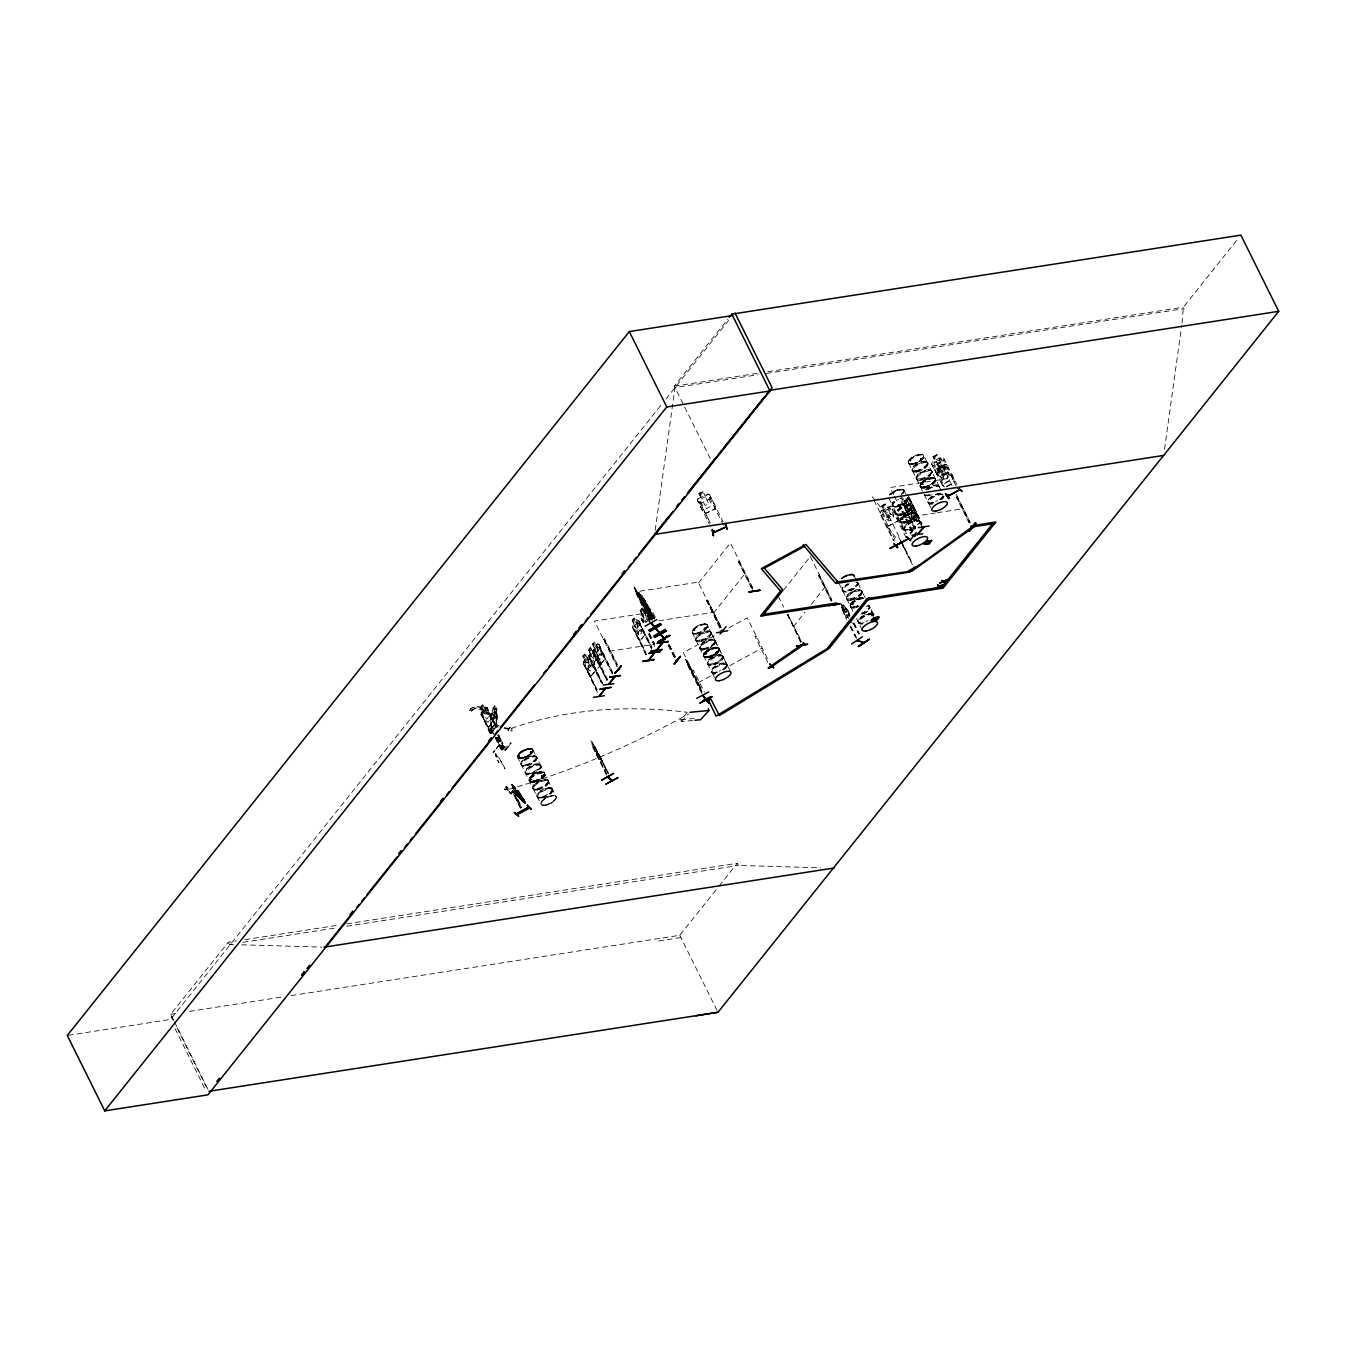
<?xml version="1.0" encoding="UTF-8"?>
<svg xmlns="http://www.w3.org/2000/svg" width="1346" height="1346" viewBox="0 0 1346 1346"><rect width="100%" height="100%" fill="white"/><g stroke="black" fill="none" stroke-linecap="round" stroke-linejoin="round"><path stroke-width="0.75" stroke-dasharray="5 3.75" d="M695.445 639.35L699.785 648.082M711.445 633.226L711.445 633.175A8.648 3.331 -26.4 0 0 699.449 635.076A8.648 3.331 -26.4 0 0 699.752 641.268A8.648 3.331 -26.4 0 0 711.428 633.226L711.529 633.663A8.53 3.281 -26.4 0 1 700.055 641.689A8.53 3.281 -26.4 0 1 699.735 635.581A8.53 3.281 -26.4 0 1 711.563 633.747L707.104 624.611L710.587 631.644M858.125 583.424L862.332 592.274L862.029 591.466A8.648 3.331 -26.4 0 0 850.049 593.266A8.648 3.331 -26.4 0 0 850.352 599.441A8.648 3.331 -26.4 0 0 862.029 591.399L865.276 598.061M896.301 513.23L893.021 506.416A8.53 3.281 -26.4 0 0 902.661 504.918A8.53 3.281 -26.4 0 0 907.944 498.289L908.129 498.407M927.899 463.461L927.899 463.461A8.648 3.331 -26.4 0 0 915.903 465.447A8.648 3.331 -26.4 0 0 916.205 471.638A8.648 3.331 -26.4 0 0 927.882 463.579L932.105 472.345A8.53 3.281 -26.4 0 1 920.63 480.371A8.53 3.281 -26.4 0 1 920.328 474.263A8.53 3.281 -26.4 0 1 932.155 472.429L931.802 471.554A8.648 3.331 -26.4 0 0 919.823 473.338A8.648 3.331 -26.4 0 0 920.126 479.529A8.648 3.331 -26.4 0 0 931.802 471.487L939.659 487.185M705.388 654.24L706.229 653.332L705.388 654.089M923.003 483.82L922.06 484.728M601.359 682.254L588.942 657.521L588.976 655.334L593.67 649.58L594.966 650.135L601.124 664.537L596.396 670.325L593.939 667.38M600.888 664.487L596.379 670.14L589.144 657.471L589.094 655.317M646.231 654.779L632.704 627.758L634.151 623.972L632.183 620.27L634.269 617.797C641.638 623.518 631.51 619.698 632.839 627.741L637.668 637.718L640.292 640.545L644.902 634.774L638.61 620.388L637.331 619.85M643.169 622.744L640.696 617.747L642.126 613.961L640.174 610.276L642.261 607.786L644.095 611.707L645.693 611.707M643.287 622.71L640.948 615.644M511.631 784.802C535.287 809.114 495.53 764.444 518.042 795.974M517.285 794.493L517.049 795.217M583.508 661.475L583.34 663.679L590.793 676.483L595.588 670.678L594.36 666.22L595.47 670.695L590.776 676.298M485.889 724.754L488.514 727.597L480.976 714.743L482.457 710.974L480.505 707.256L482.642 704.799C483.921 711.21 484.358 706.128 487.101 707.542L496.338 726.1L490.331 733.402L488.598 730.693L489.725 729.885L489.019 730.71M490.583 733.217L481.245 714.709L481.245 712.64M915.129 529.163L901.601 502.125L903.116 498.34M912.538 518.16C913.934 516.107 911.764 520.818 910.233 518.984L901.685 499.955M916.306 513.768L916.374 511.581L914.859 515.383M489.675 729.869L491.795 732.914L490.954 714.844L490.651 733.503C489.809 732.056 493.023 723.155 499.349 725.847M494.958 723.408L493.982 724.148L494.655 723.324M496.321 726.049L486.764 707.491L495.681 726.79L495.025 723.256M519.59 756.031L518.631 756.452M519.741 755.813L518.715 755.51M530.206 752.616L531.064 752.464M531.973 782.076C561.938 773.849 531.199 764.057 529.533 781.488M529.045 780.613C530.358 775.111 538.888 770.77 544.39 772.789M531.771 751.926L530.93 751.337M532.377 751.674L531.132 751.304M530.374 780.024L531.165 779.25M530.778 779.94L531.519 779.452L530.543 780.158M518.715 758.219C523.661 758.572 533.807 755.056 532.595 749.083M541.832 776.44L542.287 775.296M542.909 775.01C545.433 774.842 540.251 775.649 542.842 776.188M544.003 775.481L542.909 775.481M715.147 647.527C687.604 655.637 716.274 664.789 718.932 648.015M900.373 521.659L904.462 522.702A8.547 3.281 -26.4 0 0 916.037 514.727C911.999 505.793 884.137 530.358 911.848 512.826M948.392 472.883L947.904 476.938L944.253 478.94L940.82 477.039M496.523 722.196L497.078 717.889L496.657 722.23L491.795 727.95L496.657 722.23M872.057 616.182L871.299 611.959L873.991 614.567M655.165 530.29L675.002 387.598L758.118 374.71M1164.509 449.228L1181.754 325.143M1182.04 323.074L1183.353 307.191L1238.27 238.41M543.38 776.137L541.967 776.507L542.202 775.414M704.749 629.019L703.941 629.188M717.738 652.305L715.836 652.978L716.476 651.649M912.723 517.352L912.403 518.244L912.992 517.116M932.172 483.264L933.989 481.902L933.384 482.541M584.921 659.927L584.534 662.383L587.983 669.315L590.44 671.048L592.307 668.76L591.819 664.554L584.938 653.702L582.835 656.192L584.669 659.893M594.394 648.015L594.023 650.488L597.456 657.42L599.929 659.153L601.78 656.848L601.292 652.642L594.41 641.806L592.307 644.28L594.394 648.015L592.812 651.767L600.4 664.571L605.061 658.783L598.903 644.381L597.489 643.842L596.261 645.508M914.994 513.011L914.355 513.936L911.612 511.867L911.612 517.301L910.788 511.514L907.254 508.721L907.944 507.93L910.821 510.168L910.67 504.481L911.629 510.471L914.994 513.011L914.725 515.333L916.693 519.085L914.657 521.558L907.742 510.723L907.288 506.517L903.856 499.618M510.084 792.777L514.71 790.539L513.062 791.027M693.712 629.962L694.957 630.029M694.62 629.81L693.611 630.517L694.772 629.81M703.891 629.053L704.513 628.044M704.412 628.414L706.145 628.38M705.64 628.447L705.321 627.673M704.076 629.087L706.145 627.959L704.278 628.616M707.66 625.486C708.03 632.216 686.241 638.139 693.947 628.464C695.966 625.284 710.234 620.17 706.684 627.808M715.113 647.409L718.007 647.409C721.473 647.123 700.93 649.445 703.874 656.629M705.91 654.324L706.616 653.5L705.506 653.735M705.691 653.752L706.734 653.601L705.842 653.937M716.695 652.288C718.646 651.767 707.155 660.011 703.739 656.377M863.796 598.583A8.497 3.264 -26.4 0 0 852.186 603.799L852.556 604.001M854.727 608.022A8.497 3.264 -26.4 0 1 852.186 603.799L853.414 603.866L852.102 604.59M852.59 604.606L853.431 603.95M908.449 461.341C908.853 468.122 920.95 461.308 923.137 458.178M910.603 460.669L910.603 460.955M910.317 460.366L910.519 460.584M900.289 519.707L900.592 522.063M900.222 521.171L900.457 520.044M903.435 518.933L902.308 519.707L902.762 518.984M920.647 458.75L920.714 459.659L922.414 458.936M920.883 458.767L922.38 458.162M922.077 458.162L920.731 458.986M920.227 485.065L920.008 486.175M914.085 516.965L914.742 517.268M914.456 516.83L908.247 521.205L901.265 522.248M921.993 484.022L923.02 484.324M922.279 484.409L923.188 484.106L922.111 484.392M915.97 514.273L912.319 519.421L904.462 522.702A8.547 3.281 -26.4 0 1 904.192 516.578A8.547 3.281 -26.4 0 1 916.037 514.727L914.91 513.095L911.831 512.893M934.191 482.659L932.492 483.382L932.425 482.474M921.034 487.269C927.831 489.624 934.461 479.899 933.35 482.978M933.283 482.894L935.722 479.294M935.638 480.657C935.218 472.984 917.854 481.027 920.361 487.067M703.739 654.694L704.513 653.483M908.415 461.341C909.358 456.647 926.553 449.598 923.104 458.162M920.193 485.065C923.238 480.589 930.204 476.282 935.554 478.722M915.734 515.35L912.723 518.176M935.47 480.354C933.569 484.796 924.938 490.011 920.193 486.747M488.396 727.614L493.259 721.86L494.133 716.93L495.294 719.05L495.951 718.276L494.554 715.618L495.732 709.998L494.133 715.298L493.023 713.33L492.367 714.103L493.713 716.661L492.468 722.516L492.047 717.401M497.145 717.99L496.371 707.845L490.836 715.635L491.929 727.984M491.694 713.632L490.415 715.5M936.631 473.943L931.634 463.933L932.357 461.863L941.443 456.832L943.344 457.472L956.871 484.526M935.302 471.251L935.992 469.148L945.144 464.185L947.062 464.824M880.334 513.129L881.024 511.026L883.767 509.697C877.542 505.911 888.259 500.291 887.468 507.745L890.043 507.93L893.492 514.845L892.987 518.883L889.336 520.885L885.887 518.967L882.454 512.052L883.8 509.747M699.146 493.528L700.997 497.297L699.584 499.467L703.033 506.399L706.532 508.435L710.318 506.685L710.89 502.781L707.441 495.85L704.799 495.547L703.016 491.593L698.944 493.477L700.812 497.246L698.17 498.457L697.396 500.426L702.343 510.403L705.573 513.449L715.096 508.973L714.541 504.767L714.945 508.956L705.573 513.432L702.444 510.252M698.17 498.457L697.548 500.409L709.207 523.846M490.667 730.844L491.711 730.945M501.419 750.143L491.946 731.164L492.72 730.457M517.217 794.527L517.167 795.823L512.103 784.398M510.05 792.323L509.141 791.364L511.278 793.871L506.298 788.605L509.461 792.407M843.151 607.517L848.67 618.638M488.665 730.659L489.641 729.969M490.398 733.318L496.354 725.107M519.354 755.981L518.732 756.183M530.004 752.448L531.502 751.64M532.326 751.405L530.644 752.178M530.425 751.707L531.266 752.38L531.603 751.236M532.393 752.094L532.966 750.917M541.849 776.272L542.522 775.195M542.051 776.036L542.842 775.717M542.287 775.919L543.262 775.532M939.104 473.54L940.45 471.235M469.72 710.301L471.218 708.534A12.737 8.884 44.7 0 1 483.82 708.652L485.166 709.611L486.125 708.03L489.237 713.632L488.463 714.44L482.743 713.077L484.493 710.705A10.903 7.605 44.7 0 0 472.547 709.796L471.134 711.411L469.72 710.301L471.218 708.534M470.444 709.325A12.737 8.884 44.7 0 1 483.046 709.443L484.375 710.402L486.125 708.03M482.743 713.077L484.493 710.705M717.923 652.103L716.442 651.632M920.714 458.65L922.464 458.633M920.782 459.07L922.077 458.263M933.131 481.918C935.655 481.683 931.112 483.567 933.501 482.238M934.376 482.474L933.501 481.818L934.36 481.918M920.782 483.5L922.027 482.221M901.181 518.816L902.443 517.554M915.129 516.914L913.9 518.143M509.158 728.708L501.032 726.705M512.17 728.068C509.697 728.825 511.682 733.671 512.456 729.549C511.766 723.492 503.942 731.803 511.261 731.349M471.134 711.411L471.756 710.587A10.903 7.605 44.7 0 1 483.702 711.512M472.547 709.796L471.924 710.621L470.511 709.51M173.516 1019.932L170.723 1014.295L228.248 942.25L236.56 940.955M710.267 458.65L674.296 386.184L727.917 319.052M660.583 405.668L170.521 1019.444L67.3 1035.461M665.833 399.106L728.607 320.466M499.416 744.321L493.124 752.549L499.097 745.011M504.363 750.126C508.62 742.908 515.35 738.331 506.483 749.15M505.238 750.597L511.261 743.127M597.254 658.43L597.742 662.619L595.908 664.924L593.451 663.174L590.002 656.259L590.372 653.786L588.404 650.034L590.372 647.577L592.341 651.262M588.522 650.017L590.49 647.561M596.261 659.658L594.427 661.946L590.995 655.031L592.829 652.726L606.844 680.622M632.317 620.321L634.151 617.814L636.103 621.717L637.701 621.717L641.15 628.649L641.638 632.839L639.804 635.144L637.348 633.394L632.3 620.254M640.292 610.31L642.244 608.005M646.551 610.512L645.323 609.839L644.095 611.505M640.864 615.559L645.441 609.822M645.861 654.846L634.067 629.322L645.895 652.322M638.845 623.333L639.771 622.592L638.845 623.333L652.945 651.716M642.429 619.261L641.504 620.001L642.429 619.261L644.196 622.811M646.837 613.339C647.998 611 646.921 617.612 649.479 618.655M634.437 629.272L633.529 629.995M644.902 634.774L640.158 640.561L637.718 637.617M698.456 583.003L730.407 542.993L753.037 588.572M713.43 613.17L745.381 573.16M783.507 590.187L809.064 558.169M692.938 720.463L681.53 721.574L680.807 719.774L689.236 710.503M793.383 626.748L804.874 612.346M811.268 604.337L825.317 586.738M291.224 995.603L679.764 935.285L717.687 887.805M719 886.173L737.305 863.24L738.382 865.444L820.69 867.817M592.56 644.313L594.41 642.008M583.474 661.576L588.135 655.738L589.43 656.276L588.135 655.738M604.707 638.997L603.513 639.417L604.707 638.997L617.326 664.436M594.175 653.332L607.383 679.949M599.004 647.342L599.929 646.602L599.004 647.342L613.978 677.492M597.355 692.534L584.702 665.244L597.405 690.027M589.531 659.237L590.457 658.497L589.531 659.237L600.989 682.304M585.073 665.176L584.147 665.917M588.168 662.989C588.337 662.468 580.328 659.59 588 664.789L588.875 670.813L588.791 665.092L591.651 667.33L592.307 666.556L588.808 663.746L587.815 658.026L588 663.393M600.266 664.588L604.943 658.716L603.849 654.324M648.923 609.536L650.118 609.132L648.923 609.536L652.103 614.298L651.195 611.993M719.807 627.875L706.499 600.366L707.474 600.232L721.254 627.959M707.474 600.232L706.28 600.636M738.584 562.056L739.509 561.316L738.584 562.056L752.111 589.312M719.807 626.815L707.727 600.703L721.641 627.892M708.114 600.653L707.188 601.393M818.519 575.634L819.445 574.91L818.519 575.634L831.138 601.073M800.651 642.21L787.662 614.298L801.577 641.487M788.049 614.23L787.124 614.971M911.595 531.569L899.178 505.877M912.79 531.165L900.171 505.726L912.588 531.418M956.333 497.229L957.528 496.825L956.333 497.229L968.969 522.669M489.961 733.452L481.414 714.103L491.256 732.762M480.875 714.76L481.801 714.036M490.954 714.844L491.071 733.637L497.027 726.369L496.741 708.349L496.001 726.907L496.321 708.232L497.01 717.94M494.47 723.492L495.311 726.84L496.64 724.299M491.391 714.962L491.021 725.225M482.642 705.001L480.758 707.289L482.591 711.008L482.188 713.481L485.603 720.43L488.076 722.179L489.961 719.908L489.507 715.702L482.642 704.799M481.128 712.657L485.839 706.852M494.857 709.477L494.79 705.893L492.771 708.349L491.913 714.373L493.107 722.684L495.951 716.308L495.816 709.645L494.79 709.679M494.924 705.943L492.838 708.383L492.838 711.916M493.191 708.568L494.403 707.104L493.208 709.763M488.396 727.429L493.023 721.809M901.164 494.638L903.317 492.148M901.399 494.655L903.301 492.35M901.77 500.039L903.25 498.373L902.846 500.847L906.279 507.779L908.769 509.511L910.67 507.206L910.216 503M914.758 529.214L902.981 503.69L915.701 528.473M903.368 503.64L902.426 504.363M908.903 498.945L904.192 504.632L905.286 509.04L903.974 504.599L908.769 498.777L911.36 501.721L908.786 498.962M909.072 514.761L913.766 509.074L912.79 504.666L914.001 509.125L909.088 514.946L906.682 512.086M916.205 513.667L911.41 519.539L910.148 518.866M914.657 521.356L916.576 519.051M532.629 749.066C528.019 745.465 511.295 755.745 520.195 758.353M530.846 779.132L530.627 779.957M544.053 775.565L543.195 775.902M681.53 721.574L688.546 713.851M693.695 630.18L694.788 630.248M717.065 652.49L719.252 648.89M921.354 458.683L922.279 458.532M890.833 494.066A8.547 3.281 -26.4 0 1 901.063 489.473A8.547 3.281 -26.4 0 1 903.301 493.208C906.935 484.947 891.086 491.189 889.437 495.059A8.547 3.281 -26.4 0 1 900.07 489.305A8.547 3.281 -26.4 0 1 903.166 492.939M481.414 714.103L491.038 732.577M496.371 723.593L496.674 726.066M496.405 726.184L490.651 733.503M519.068 753.407L520.582 752.162A8.53 3.281 -26.4 0 1 532.831 749.739A8.53 3.281 -26.4 0 1 521.844 757.865A8.53 3.281 -26.4 0 1 520.616 752.162A8.53 3.281 -26.4 0 1 532.848 749.772A8.53 3.281 -26.4 0 1 521.827 757.815A8.53 3.281 -26.4 0 1 520.599 752.111M910.434 458.851L912.016 457.606A8.547 3.281 -26.4 0 1 923.878 455.756A8.547 3.281 -26.4 0 1 912.352 463.714A8.547 3.281 -26.4 0 1 912.05 457.59M704.715 628.431L705.237 627.959M920.294 460.685L921.875 459.44M705.96 628.582L705.119 629.104M890.665 493.831L894.131 491.425M716.341 652.272L717.3 651.918M912.689 517.587L913.53 517.066M499.534 744.893L493.578 752.364M842.899 607.45L841.048 603.731M842.142 610.512C843.622 609.469 843.908 617.377 846.55 619.396M846.516 608.594L847.913 610.175L841.452 606.928L846.432 617.982L841.637 608.022M847.896 612.548C849.427 611.841 847.257 614.298 849.663 616.098M518.647 755.829L519.32 755.695M543.649 775.952L541.933 775.784M911.107 460.719L910.283 461.005M704.463 628.33L706.128 627.842M910.434 520.532L912.302 519.388M717.384 652.356L716.173 652.356M590.844 740.737L599.71 756.822L598.903 754.467M592.19 741.966L608.19 773.176M592.694 746.996L605.902 773.614M594.898 746.492L608.56 773.529M596.328 750.345L607.786 773.412M597.069 754.416C596.682 757.445 607.046 765.268 599.155 758.471M512.792 792.441L512.574 790.304L521.289 807.196M514.744 789.984L520.01 795.217M509.141 791.364L509.999 793.097L512.624 791.095M520.263 807.836L512.86 791.734M513.684 791.28L521.676 807.583M517.015 790.338L522.601 801.257L520.599 798.784M520.532 808.105L512.59 792.357L514.273 792.02L512.607 792.407M518.395 790.825L518.479 792.071M517.84 794.981L516.696 793.534M519.943 793.871L517.991 791.465L523.644 802.519M520.448 793.585L525.579 803.831M517.974 795.856L517.015 795.654M519.169 797.303C522.45 804.134 513.6 785.088 514.828 788.84M524.015 799.12L522.618 797.825L525.714 802.822L518.748 792.912M933.047 456.748L936.984 454.645L938.768 458.549L941.325 458.7L944.757 465.632L944.286 469.67L940.652 471.689L937.22 469.804L933.788 462.873L935.117 460.568L933.047 456.748L934.881 460.467M933.283 456.849L936.917 454.83M933.838 465.396L932.761 466.002L933.956 465.531L944.539 486.831M943.327 460.147L944.539 459.676L943.327 460.147L957.427 488.531M939.172 468.728L942.806 466.709M942.368 465.8L944.942 465.968L950.125 476.316L949.637 480.354L945.986 482.356L942.553 480.472L937.371 470.107L938.717 467.802L936.681 464.034L940.602 461.897M936.917 464.134L940.568 462.132M939.34 469.047L942.991 467.028M940.265 471.184L937.691 472.53L937.001 474.633L937.725 472.564L946.844 467.718M944.185 469.031L946.844 467.567L948.762 468.206M941.073 472.463L944.724 470.461M942.772 475.962L946.423 473.96M951.992 474.768L952.615 479.126L943.378 484.123L940.248 481.212M946.928 486.495L954.314 482.507L953.658 478.116M638.273 593.956L633.949 586.974L635.362 588.724M635.093 588.32L637.062 591.971M649.916 619.883L635.127 589.699L638.862 594.612L651.666 620.321M635.295 590.675L642.429 604.724L645.155 607.669M635.985 593.115L649.193 619.732M652.827 618.807L638.61 592.442L640.023 594.192M651.632 619.665L639.956 596.143C639.215 592.341 645.777 604.287 642.479 598.314M639.956 596.143L651.952 620.035M639.4 597.136L649.967 618.437M641.605 597.506L639.333 593.384M654.274 618.302L643.422 598.095L644.835 599.845M643.758 602.234L652.558 619.984M644.784 601.78L653.231 618.571M642.429 604.724L636.237 592.004M644.902 606.087L649.916 613.288L648.436 609.99M648.217 605.801L654.627 618.218M643.64 604.59L645.256 607.82L642.395 604.64M647.09 610.192L649.832 613.137M648.822 608.392L651.901 615.845L654.593 619.009M651.901 615.845L647.123 604.59L648.133 607.231M881.916 505.995L885.634 504.043M887.435 507.711L890.211 506.096L892.129 506.752L905.488 533.622M881.176 511.16L890.211 506.264M882.505 514.559L881.428 515.148L882.64 514.694L894.955 539.544M906.161 537.744L892.078 509.36L893.155 508.771L905.606 533.756M893.273 508.923L892.078 509.36M888.461 526.067L897.647 521.003L897.025 516.662L897.681 521.053L888.461 526.067L885.281 523.106M714.373 635.716L683.364 652.558L702.376 690.868M728.977 627.774L747.215 617.864L768.936 661.626M698.338 682.725L714.76 673.808M722.062 669.837L762.189 648.032M755.106 636.641L756.317 636.204L755.106 636.641L767.742 662.064M693.426 670.157L692.349 670.745L693.543 670.308L704.362 692.096M880.856 515.282L893.475 540.722M898.674 537.104L912.201 564.344M686.578 660.785L702.326 692.113M687.066 663.09L686.847 662.03L689.27 665.328M688.26 664.402L689.287 665.9M688.412 664.487L701.72 690.734M695.142 677.038L696.706 680.302L687.015 662.989L701.636 692.197M692.08 672.882L694.267 676.988M695.041 677.173L696.521 680.386L694.065 676.988M687.739 665.429L702.982 695.983M537.693 780.529L539.696 779.502M925.493 479.815L927.529 478.856M905.74 514.811L907.759 513.836M913.194 517.116L914.405 516.864M853.852 576.677A8.53 3.281 -26.4 0 0 850.033 574.22L840.627 578.73A8.53 3.281 -26.4 0 1 850.033 574.22L853.953 574.843L854.121 576.862A8.547 3.281 -26.4 0 0 850.201 574.523A8.547 3.281 -26.4 0 0 840.813 579.032M716.846 651.733L715.988 652.591M711.546 655.839L713.565 654.879M698.288 498.542L707.626 494.184L709.493 494.924M699.146 503.959L711.327 498.323M699.701 501.856L698.641 502.563L699.701 501.856L710.284 523.157L699.752 502.041M710.738 496.809L709.662 497.515L710.738 496.809L723.105 521.844M512.372 792.02L520.852 808.054M513.802 791.751L521.844 807.364M896.167 490.466L898.203 489.725M913.598 517.974L912.42 518.075M906.363 522.231L908.399 521.508M846.146 575.398L848.182 574.675M863.526 597.809L854.003 601.208L850.201 606.104M535.658 781.336C519.556 782.262 545.702 781.942 544.693 773.193M933.148 483.063L932.307 483.164M695.983 633.613L697.884 633.175M859.959 598.398L861.76 597.624M658.648 941.022L680.857 937.489M674.296 386.184L757.411 373.296M767.809 371.681L1183.353 307.191M766.429 373.414L1184.059 308.604M905.05 517.722L935.234 513.028M937.253 512.725L963.4 508.653M640.174 610.276L644.465 621.667M638.61 620.388L652.103 647.443M658.817 620.758L713.144 612.312M593.67 649.58L594.915 650.253M594.966 650.135L599.71 660.163M609.385 651.245L653.651 644.381M599.778 660.095L601.124 664.537M495.143 728.136L493.612 728.994L494.537 728.809M505.272 750.664L510.706 743.127M244.871 939.676L338.368 925.156M346.679 923.878L737.305 863.24M228.248 942.25L229.342 944.455L234.692 943.613M242.97 942.335L336.248 927.865M346.612 926.25L738.382 865.444M170.723 1014.295L179.035 1013.016M189.416 1011.401L282.912 996.881M898.977 506.146L900.171 505.726M597.489 643.842L592.98 649.58L592.93 651.75L607.214 680.571M597.523 644.011L598.903 644.381M582.835 656.192L584.938 653.904L586.654 657.639M597.759 661.744L600.4 664.571M493.141 721.877L491.929 717.418M909.088 514.946L906.615 512.002M916.693 519.085L914.977 515.367M528.406 748.628L530.139 748.426M680.807 719.774L694.132 718.478M922.565 487.807L924.214 487.689M715.197 647.678L716.846 647.561M229.342 944.455L233.464 944.572M241.691 944.808L321.93 947.113M491.963 731.282L493.006 731.097L492.064 731.147L501.469 750.059M944.118 469.232L946.675 469.384M694.3 633.764L693.005 633.545M509.276 727.395L508.569 730.693M508.923 729.431L500.813 727.446M921.068 487.286L922.532 487.807M851.782 574.119L853.061 574.338M851.295 607.214L858.226 606.137A8.497 3.264 -26.4 0 1 850.823 604.236A8.497 3.264 -26.4 0 1 863.409 597.809M517.133 795.688L524.856 803.562M517.503 796.075L511.699 784.768M516.258 790.068L517.15 790.253M483.517 712.286L489.237 713.632M495.412 726.302L498.407 727.025M945.111 464.303L946.945 464.942M842.579 605.784L843.858 606.238L843.235 604.993M841.536 607.063L843.033 607.601L841.166 603.647M846.432 608.796L843.185 604.489L849.393 615.021M848.973 621.818L853.97 623.568L852.859 620.136M858.092 605.835A8.547 3.281 -26.4 0 1 850.655 603.967A8.547 3.281 -26.4 0 1 863.308 597.506C857.907 595.437 843.303 607.87 854.441 607.652A8.547 3.281 -26.4 0 1 851.934 603.361A8.547 3.281 -26.4 0 1 863.61 598.112M645.323 609.839L646.686 610.495M637.365 620.001L638.576 620.523M485.755 707.037L486.983 707.559M851.429 607.5L850.386 606.625M547.788 779.94L556.335 797.152A8.53 3.281 -26.4 0 1 545.349 805.228C534.362 806.506 546.611 794.695 551.776 795.705C562.645 794.476 550.396 806.321 545.315 805.261A8.53 3.281 -26.4 0 1 544.12 799.524A8.53 3.281 -26.4 0 1 556.369 797.135M520.919 764.057L532.629 787.494M924.248 494.756L924.197 494.739A8.648 3.331 -26.4 0 0 929.901 494.907M919.873 522.097L919.385 521.037M896.789 514.323L904.125 528.827M714.995 640.275L711.226 632.906A8.648 3.331 -26.4 0 0 699.23 634.656A8.648 3.331 -26.4 0 0 699.55 640.847A8.648 3.331 -26.4 0 0 711.21 632.788L711.21 632.923M649.395 620.304L646.13 617.831L645.138 612.11L645.34 617.478L642.715 615.459L641.975 616.165L645.34 618.874L645.828 622.609M699.617 647.914L711.563 671.805M908.651 463.041L923.087 492.182M896.705 514.239L896.285 513.263M715.029 640.309L715.651 641.992A8.53 3.281 -26.4 0 1 704.177 650.017A8.53 3.281 -26.4 0 1 703.874 643.91A8.53 3.281 -26.4 0 1 715.685 642.076L715.584 641.554A8.648 3.331 -26.4 0 1 703.891 649.596A8.648 3.331 -26.4 0 1 703.571 643.405A8.648 3.331 -26.4 0 1 715.567 641.554L723.307 657.386A8.53 3.281 -26.4 0 1 711.815 665.412A8.53 3.281 -26.4 0 1 711.512 659.304A8.53 3.281 -26.4 0 1 723.34 657.471L722.987 656.596A8.648 3.331 -26.4 0 0 711.008 658.379A8.648 3.331 -26.4 0 0 711.311 664.571A8.648 3.331 -26.4 0 0 722.987 656.512L728.809 668.339M711.832 672.68L711.378 671.654M646.13 619.177L648.89 621.364M924.231 494.773L928.017 502.159M919.2 520.902L911.696 505.928L909.206 504.212L907.288 506.517L909.206 504.228L905.757 497.297L906.363 501.839L903.62 499.77L902.93 500.544L906.346 503.236L907.086 509.158L907.154 503.539L910.031 505.776L910.704 505.002L907.17 502.193L906.733 498.609M598.23 753.861L593.536 745.768L595.655 749.823C587.462 734.664 601.09 762.795 596.497 751.505L599.424 756.183M936.58 473.91L939.794 476.905L948.964 471.823L948.324 467.466M944.068 486.579L941.914 484.56L945.144 487.387L954.314 482.507M552.18 788.504L552.197 788.773A8.53 3.281 -26.4 0 0 539.982 791.145A8.53 3.281 -26.4 0 0 541.193 796.849A8.53 3.281 -26.4 0 0 552.213 788.773L552.213 788.571M512.624 785.256L518.9 791.835M511.631 784.499L520.498 793.686M519.001 794.19L516.662 791.785L520.734 797.656L518.95 793.215L522.635 797.892M521.592 798.531L523.93 800.937L519.859 795.065L521.642 799.507L517.958 794.83M516.578 793.618L523.88 801.896L516.628 794.561M520.094 799.036L524.721 803.629M506.954 786.838A1.716 1.565 -44.4 0 1 505.995 789.58A1.716 1.565 -44.4 0 1 504.144 787.578A1.716 1.565 -44.4 0 1 506.954 786.838L507.795 787.713A1.716 1.565 -44.4 0 1 506.836 790.455A1.716 1.565 -44.4 0 1 505.002 788.453A1.716 1.565 -44.4 0 1 507.795 787.713M510.336 792.912L511.278 793.871M509.999 793.097L510.958 794.056M504.447 789.16L505.288 790.035M547.805 779.973L548.562 781.033M537.677 797.606L536.903 796.563M931.634 463.933L942.57 485.654M640.713 597.086L645.323 606.137L644.162 603.277C653.029 620.203 636.86 587.378 643.321 601.595M952.615 479.126L951.824 474.785M927.175 462.149L927.882 463.428M588.454 673.522L590.894 676.281M883.565 509.646L881.731 505.928M635.968 589.969L635.396 589.077M640.646 595.437L639.855 594.141M644.801 600.097L645.457 601.073M635.009 589.767L636.052 591.348M639.67 595.252L645.811 605.683M641.302 597.489L652.978 619.766M645.542 602.47L644.482 600.888L648.351 605.734M640.073 598.953L641.133 600.215M649.546 610.058L650.623 611.32L646.114 603.143L653.634 618.369M652.002 615.677L654.644 618.773M892.903 506.214L892.667 505.978A8.648 3.331 -26.4 0 0 902.459 504.464A8.648 3.331 -26.4 0 0 907.81 497.751L912.352 507.341L912.05 506.533A8.648 3.331 -26.4 0 0 900.053 508.317A8.648 3.331 -26.4 0 0 900.373 514.509A8.648 3.331 -26.4 0 0 912.05 506.466L912.252 506.719M874.277 614.769L871.804 611.757L873.722 614.819M873.251 614.079L869.684 606.962M872.174 496.741L876.061 501.486M877.356 503.084L890.295 518.933L899.969 538.45M887.149 526.909L897.496 539.578M902.678 545.921L905.269 549.084M927.074 462.048L923.524 454.965M687.486 662.4L685.551 659.372L701.905 692.332M686.679 662.114L687.486 663.241M691.676 671.351L692.635 672.664M640.292 600.232L639.501 597.792C648.149 614.415 632.721 582.818 638.66 596.127M520.582 797.505L524.856 802.788L518.732 792.912M871.771 612.009L873.689 614.92M533.235 788.975L532.612 787.511M537.811 797.791L537.357 797.068L540.89 804.1M928.673 503.471L931.92 509.966M873.15 613.927L873.167 613.978A8.513 3.264 -26.4 0 0 860.06 617.747A8.513 3.264 -26.4 0 0 863.846 622.172M548.074 780.495L548.125 780.529A8.53 3.281 -26.4 0 1 537.071 788.537A8.53 3.281 -26.4 0 1 535.843 782.834A8.53 3.281 -26.4 0 1 548.074 780.444L541.126 766.446A8.53 3.281 -26.4 0 1 530.105 774.522A8.53 3.281 -26.4 0 1 528.894 768.818A8.53 3.281 -26.4 0 1 541.126 766.446L541.092 766.362M599.458 756.183L594.764 747.114L608.156 773.748M644.162 603.748L647.275 608.644L646.383 606.356M639.501 598.28L642.614 603.176L641.722 600.888M648.335 607.803L645.71 603.126M485.334 708.837L488.463 714.44M597.035 753.878L599.323 758.488M726.47 663.645L723.004 656.68M533.252 788.773L536.818 796.226M691.154 670.645L694.099 675.625L693.14 673.37M871.602 612.11L873.167 615.24M951.958 485.586L948.442 478.503L890.093 487.555L893.609 494.655M956.367 494.47L971.055 524.065M957.326 497.078L969.944 522.517M956.552 496.977L969.17 522.399M941.191 490.499L939.441 486.949M909.509 498.037L922.111 523.56M907.692 494.857L916.155 511.631M909.391 498.76L921.724 523.611M908.331 497.616L921.539 524.233M907.961 497.667L922.935 527.834M903.755 489.944L906.464 495.345M919.705 522.029L921.438 525.478M912.941 517.621L914.775 521.339M902.981 503.69L915.314 528.524M894.484 496.422L911.814 531.317M888.999 498.34L892.6 505.945A8.648 3.331 -26.4 0 1 898.034 499.282M906.531 533.588L903.957 528.658A8.648 3.331 -26.4 0 0 915.903 526.606M901.197 540.89L912.908 564.496M900.777 541.109L911.595 562.914M873.941 500.291L894.198 540.873M853.751 574.877L856.443 580.277M838.979 583.272L854.087 613.658M856.51 618.521L858.243 622.088M862.147 629.878L857.974 621.364M847.913 610.175L849.444 613.574M854.138 623.148L859.421 633.781M848.266 612.295L850.033 615.829M853.549 622.929L859.051 634.033M853.179 623.181L858.462 633.831M851.025 626.428L856.308 637.079M850.436 626.226L857.705 640.881M850.066 626.479L855.349 637.129M810.342 556.571L832.064 600.333M819.075 574.961L831.693 600.383M818.906 575.583L831.525 601.006M787.662 614.298L801.19 641.537M778.409 596.581L783.692 607.231M787.208 614.331L801.021 642.16M714.541 504.784L709.578 494.756L707.626 494.032L704.867 495.311M709.611 497.33L723.711 525.714M739.122 561.383L752.65 588.623M738.954 562.005L752.481 589.245M720.8 627.724L698.17 582.162L639.821 591.214L653.029 617.831M706.499 600.366L720.026 627.623M711.243 632.957L714.692 639.872M715.365 641.285L722.314 655.283M730.373 671.503L727.378 665.496M692.197 632.687L695.646 639.67M712.236 673.101L714.659 677.98M669.282 644.616L675.591 657.336M655.401 617.343L652.76 612.026L594.41 621.078L617.04 666.657M669.08 644.885L675.389 657.605M668.306 644.768L674.615 657.487M668.087 645.037L674.396 657.757M643.556 598.028L645.491 601.898M638.744 592.375L640.561 596.328M651.212 619.883L636.624 592.021L650.539 619.833M634.067 586.906L635.884 590.86M636.288 593.485L651.262 623.652M642.126 608.022L643.977 611.723M649.479 633.461L654.762 644.095M642.042 619.328L643.809 622.861M649.092 633.512L654.375 644.162M648.94 634.134L654.223 644.784M648.553 634.185L654.728 646.618M639.384 622.66L651.716 647.493M639.232 623.265L651.565 648.116M634.067 629.322L646.4 654.156M604.489 639.266L617.124 664.688M603.715 639.148L617.242 666.388M598.785 644.398L612.262 671.435M599.559 646.652L612.767 673.269M599.391 647.275L612.598 673.892M607.769 679.898L593.805 651.498L592.206 651.498L590.372 647.577M588.656 650.051L590.49 653.769M589.312 656.293L602.789 683.347M590.086 658.564L602.419 683.398M584.702 665.244L597.018 690.077M583.424 663.645L596.85 690.7M606.676 773.714L591.769 743.598M593.064 747.333L608.022 777.5M679.764 935.285L717.048 1010.409M532.814 749.772L536.347 756.805A8.53 3.281 -26.4 0 1 525.293 764.814A8.53 3.281 -26.4 0 1 524.065 759.11A8.53 3.281 -26.4 0 1 536.297 756.721L540.469 765.134A8.53 3.281 -26.4 0 1 529.415 773.126A8.53 3.281 -26.4 0 1 528.204 767.422A8.53 3.281 -26.4 0 1 540.436 765.05L541.025 766.227M517.369 756.721L520.835 763.737M498.676 734.95L502.899 743.598L498.542 734.899M497.784 735.017L504.195 747.535M497.936 735.656L503.841 747.737M498.289 736.918L501.688 743.783M497.986 737.423L503.084 747.703M497.869 737.44L503.068 747.854M496.876 737.187L501.234 745.886M496.825 737.272L502.781 749.268M496.573 737.844L499.972 744.691M496.119 737.305L502.075 749.301M496.287 737.945L501.839 749.486M496.624 739.223L500.022 746.071M523.897 799.188L525.613 802.653M512.574 790.304L513.297 792.171M174.458 1021.816L208.007 1089.402M171.396 1016.567L173.247 1020.302M176.965 1027.789L207.587 1089.469M175.081 1028.63L206.123 1091.169M871.468 611.841L874.648 618.285M486.596 708.097L495.681 726.79M907.927 498.256L907.927 498.306A8.648 3.331 -26.4 0 1 896.234 506.18A8.648 3.331 -26.4 0 1 895.931 500.005M928.168 502.815L927.747 501.452M857.755 582.481L857.755 582.448A8.648 3.331 -26.4 0 1 852.22 588.976A8.648 3.331 -26.4 0 1 842.445 590.49A8.648 3.331 -26.4 0 1 847.795 583.777M653.113 615.711L654.509 618.84M643.758 604.522L645.121 607.887M601.056 758.067L602.486 761.382M600.922 758.135L602.352 761.466M869.55 606.205L869.886 607.063M686.847 662.03L687.722 663.713M872.595 615.459L871.417 612.178L872.124 615.509M871.299 611.959L872.46 615.442M644.97 601.797L644.7 600.955L644.835 601.881M635.127 589.699L635.48 590.692M703.016 491.593L698.944 493.477M591.904 743.53L592.072 744.624M871.198 612.06L872.09 615.862M847.105 614.264L847.61 617.478L842.815 608.577L846.247 612.581L846.365 609.822L847.139 613.608M649.125 618.638L649.613 622.845M494.79 705.893L494.924 709.712M496.321 708.232L496.674 726.907M511.581 728.354A468.273 340.673 37.4 0 1 687.284 712.303M683.061 716.93A820.656 755.897 -36.4 0 1 507.896 789.681M943.933 496.152A8.53 3.281 -26.4 0 1 941.779 499.602M932.408 504.094A8.53 3.281 -26.4 0 1 930.523 499.231A8.53 3.281 -26.4 0 1 942.789 494.84M943.563 496.674A8.648 3.331 -26.4 0 1 941.611 499.114M932.122 503.673A8.648 3.331 -26.4 0 1 930.204 498.743A8.648 3.331 -26.4 0 1 942.654 494.285M927.68 489.17A8.648 3.331 -26.4 0 1 936.429 485.771A8.648 3.331 -26.4 0 1 939.441 488.346M943.008 495.782A8.53 3.281 -26.4 0 1 939.491 499.45M937.64 500.577A8.53 3.281 -26.4 0 1 935.638 501.536M933.619 502.26A8.53 3.281 -26.4 0 1 929.177 498.457A8.53 3.281 -26.4 0 1 942.099 493.444M932.189 494.621A8.53 3.281 -26.4 0 1 924.231 494.352M927.966 489.675A8.53 3.281 -26.4 0 1 939.794 487.841M943.361 496.237A8.648 3.331 -26.4 0 1 939.794 499.938M933.821 502.815A8.648 3.331 -26.4 0 1 929.329 498.945A8.648 3.331 -26.4 0 1 942.436 493.864M925.863 489.994A8.648 3.331 -26.4 0 1 935.352 485.435A8.648 3.331 -26.4 0 1 939.222 487.908M929.699 494.487A8.648 3.331 -26.4 0 1 924.82 494.823M925.695 489.507A8.53 3.281 -26.4 0 1 935.066 485.014A8.53 3.281 -26.4 0 1 938.885 487.471M857.991 605.599A8.497 3.264 -26.4 0 1 850.588 603.748A8.497 3.264 -26.4 0 1 863.173 597.321M855.837 582.498A8.53 3.281 -26.4 0 1 854.508 588.707A8.53 3.281 -26.4 0 1 843 591.348L843 591.348A8.53 3.281 -26.4 0 1 850.285 583.76M856.965 582.162A8.648 3.331 -26.4 0 1 853.095 589.026A8.648 3.331 -26.4 0 1 842.495 590.675A8.648 3.331 -26.4 0 1 850.049 583.239M857.234 581.842A8.53 3.281 -26.4 0 1 847.93 590.137A8.53 3.281 -26.4 0 1 844.144 585.712M862.635 624.006A8.53 3.281 -26.4 0 1 860.75 619.143A8.53 3.281 -26.4 0 1 873.016 614.752M862.349 623.602A8.648 3.331 -26.4 0 1 860.431 618.655A8.648 3.331 -26.4 0 1 872.864 614.197M867.447 605.666A8.648 3.331 -26.4 0 1 868.91 609.452A8.648 3.331 -26.4 0 1 860.128 614.836M867.85 620.489A8.513 3.264 -26.4 0 1 865.848 621.448M865.966 606.339A8.53 3.281 -26.4 0 1 869.499 609.351A8.53 3.281 -26.4 0 1 860.397 615.257M864.048 622.727A8.648 3.331 -26.4 0 1 860.212 618.235A8.648 3.331 -26.4 0 1 873.487 614.314M868.187 605.027A8.53 3.281 -26.4 0 1 861.726 613.137M868.523 605.448A8.648 3.331 -26.4 0 1 868.153 609.654A8.648 3.331 -26.4 0 1 859.909 614.399M891.086 494.504A8.48 3.264 -26.4 0 1 900.39 490.045A8.48 3.264 -26.4 0 1 904.192 492.468M893.021 506.416A8.53 3.281 -26.4 0 1 898.304 499.787M900.306 498.828A8.53 3.281 -26.4 0 1 902.325 498.104M900.053 498.289A8.648 3.331 -26.4 0 1 902.106 497.566M907.574 497.7A8.53 3.281 -26.4 0 1 896.049 505.642A8.53 3.281 -26.4 0 1 895.746 499.534M914.237 528.187A8.648 3.331 -26.4 0 1 904.125 528.894A8.648 3.331 -26.4 0 1 913.884 521.289A8.648 3.331 -26.4 0 1 918.931 524.519M914.439 528.642A8.53 3.281 -26.4 0 1 904.478 529.331A8.53 3.281 -26.4 0 1 914.102 521.827A8.53 3.281 -26.4 0 1 919.082 525.007M903.957 528.759A8.648 3.331 -26.4 0 1 914.338 520.683A8.648 3.331 -26.4 0 1 917.501 525.361M915.6 526.101A8.53 3.281 -26.4 0 1 903.822 528.238A8.53 3.281 -26.4 0 1 914.052 520.263A8.53 3.281 -26.4 0 1 917.181 524.873M910.064 532.814A8.53 3.281 -26.4 0 1 913.513 530.442M910.451 533.723A8.648 3.331 -26.4 0 1 912.05 532.478M910.233 533.302A8.648 3.331 -26.4 0 1 911.831 532.04M714.322 673.841A8.53 3.281 -26.4 0 1 713.616 669.282A8.53 3.281 -26.4 0 1 724.013 664.301A8.53 3.281 -26.4 0 1 726.52 667.986M715.668 673.32A8.648 3.331 -26.4 0 1 712.539 669.652A8.648 3.331 -26.4 0 1 723.239 663.83A8.648 3.331 -26.4 0 1 726.369 667.498M725.158 668.76A8.648 3.331 -26.4 0 1 723.542 670.005M717.149 671.906A8.53 3.281 -26.4 0 1 712.926 667.885A8.53 3.281 -26.4 0 1 725.965 663.225A8.53 3.281 -26.4 0 1 719.168 671.183M717.368 672.445A8.648 3.331 -26.4 0 1 712.32 669.214A8.648 3.331 -26.4 0 1 724.686 663.275A8.648 3.331 -26.4 0 1 723.34 669.585M723.223 656.949L723.206 657.084A8.648 3.331 -26.4 0 1 711.529 664.991A8.648 3.331 -26.4 0 1 711.226 658.8A8.648 3.331 -26.4 0 1 723.206 656.949M939.996 465.783C940.972 472.396 936.177 473.641 938.818 465.43C930.978 463.226 935.134 459.609 939.239 464.101C938.078 458.01 943.058 456.53 940.417 464.505C948.543 466.843 944.236 470.545 939.996 465.783M943.697 473.153C944.909 479.513 939.744 481.178 942.52 472.799C934.662 470.562 938.835 466.978 942.94 471.453C941.813 465.38 946.793 463.916 944.135 471.874C952.059 474.263 948.257 477.847 943.697 473.153M888.68 514.98C889.656 521.575 884.844 522.786 887.502 514.609C879.628 512.372 883.817 508.805 887.923 513.28C886.795 507.206 891.792 505.776 889.117 513.701C896.672 515.35 893.206 520.061 888.68 514.98M593.149 652.423L593.771 657.201L591.062 655.132L590.423 655.906L593.788 658.615L594.663 664.638L594.562 658.901L597.405 661.155L598.061 660.381L594.579 657.571L593.704 651.784L593.149 652.423M636.725 622.693L637.348 627.488L634.723 625.453L633.983 626.176L637.348 628.885L638.24 634.908L638.139 629.171L640.982 631.425L641.638 630.651L638.155 627.842L637.281 622.054L636.725 622.693M596.867 646.703L597.489 651.481L594.764 649.411L594.108 650.185L597.489 652.894L598.347 658.917L598.28 653.18L601.124 655.435L601.78 654.661L598.297 651.834L597.523 646.164L596.867 646.703M519.152 795.856L518.95 796.798L515.804 790.523L521.878 799.827L519.152 795.856M590.356 648.806L589.161 650.286L589.784 651.514L590.961 650.051L590.356 648.806M634.252 619.025L633.057 620.506L633.68 621.734L634.858 620.27L634.252 619.025M642.227 609.031L641.049 610.495L641.672 611.74L642.85 610.26L642.227 609.031M636.725 622.946L634.891 625.251L638.324 632.166L640.158 629.878L636.725 622.946M644.7 612.952L642.866 615.24L646.316 622.172L648.149 619.867L644.7 612.952M584.904 654.947L583.71 656.411L584.332 657.656L585.527 656.175L584.904 654.947M594.394 643.035L593.199 644.515L593.805 645.744L594.999 644.28L594.394 643.035M596.867 646.955L595.016 649.26L598.448 656.175L600.299 653.887L596.867 646.955M587.394 658.85L585.527 661.155L588.976 668.087L590.827 665.782L587.394 658.85M494.369 724.922L489.675 730.71L494.369 724.922M482.608 706.027L481.397 707.508L482.003 708.736L483.214 707.273L482.608 706.027M485.082 709.965L483.197 712.253L486.613 719.201L488.497 716.93L485.082 709.965M494.806 710.856L492.922 713.144L493.057 719.824L494.941 717.536L494.806 710.856M910.67 507.173L908.769 509.478L912.201 516.41L914.119 514.105L910.67 507.173M915.314 517.604L914.085 519.085L914.691 520.33L915.919 518.849L915.314 517.604M936.58 455.806L934.242 457.102L934.847 458.347L937.186 457.051L936.58 455.806M939.373 459.777L935.739 461.796L944.505 479.395L948.156 477.393L939.373 459.777M940.181 463.058L937.842 464.353L938.448 465.581L940.804 464.303L940.181 463.058M942.301 465.279L938.381 467.415L942.301 465.279M941.931 466.49L939.575 467.785L940.181 469.014L942.537 467.735L941.931 466.49M885.281 505.019L882.926 506.298L883.531 507.526L885.887 506.247L885.281 505.019M888.074 508.99L884.423 510.975L887.855 517.907L891.523 515.922L888.074 508.99M689.219 665.328L690.33 667.313L689.219 665.328M702.595 492.771L700.156 493.898L700.761 495.126L703.201 494.016L702.595 492.771M705.422 496.792L701.619 498.542L705.052 505.457L708.854 503.707L705.422 496.792M858.395 606.474L856.359 607.214A8.547 3.281 -26.4 0 0 858.395 606.44M845.742 609.452L843.757 608.745L847.206 615.677L849.175 616.367L845.742 609.452M497.7 760.339L499.03 762.778L498.188 760.827A9.59 1.094 60.9 0 1 496.926 755.644A9.59 1.094 60.9 0 1 503.555 766.328L504.935 768.818L504.144 766.934A11.491 1.312 60.9 0 0 496.203 754.13A11.491 1.312 60.9 0 0 497.7 760.339M552.903 790.169L552.886 790.119A8.53 3.281 -26.4 0 1 541.883 798.245A8.53 3.281 -26.4 0 1 540.671 792.542A8.53 3.281 -26.4 0 1 552.903 790.169M536.987 758.118L536.953 758.084A8.53 3.281 -26.4 0 0 524.755 760.507A8.53 3.281 -26.4 0 0 525.983 766.211A8.53 3.281 -26.4 0 0 536.987 758.118M540.991 766.042L540.991 766.009A8.648 3.331 -26.4 0 1 529.836 774.101A8.648 3.331 -26.4 0 1 528.591 768.33A8.648 3.331 -26.4 0 1 540.991 765.908M932.021 472.042L932.021 471.992A8.648 3.331 -26.4 0 1 920.344 479.95A8.648 3.331 -26.4 0 1 920.025 473.775A8.648 3.331 -26.4 0 1 932.021 471.908M548.646 781.403L548.63 781.353A8.648 3.331 -26.4 0 1 537.475 789.513A8.648 3.331 -26.4 0 1 536.23 783.725A8.648 3.331 -26.4 0 1 548.63 781.303M862.248 591.92L862.248 591.87A8.648 3.331 -26.4 0 0 850.251 593.687A8.648 3.331 -26.4 0 0 850.571 599.879A8.648 3.331 -26.4 0 0 862.248 591.819M536.869 757.596L536.886 757.546A8.648 3.331 -26.4 0 0 524.452 760.002A8.648 3.331 -26.4 0 0 525.697 765.79A8.648 3.331 -26.4 0 0 536.869 757.596L536.869 757.63M923.945 487.084A8.547 3.281 -26.4 0 0 935.487 479.126A8.547 3.281 -26.4 0 0 923.642 480.959A8.547 3.281 -26.4 0 0 923.945 487.084M923.878 486.848A8.48 3.264 -26.4 0 0 935.335 478.957A8.48 3.264 -26.4 0 0 923.575 480.774A8.48 3.264 -26.4 0 0 923.878 486.848M912.723 464.353A8.48 3.264 -26.4 0 0 924.164 456.462A8.48 3.264 -26.4 0 0 912.42 458.296A8.48 3.264 -26.4 0 0 912.723 464.353M912.487 463.966A8.547 3.281 -26.4 0 0 924.012 456.025A8.547 3.281 -26.4 0 0 912.167 457.859A8.547 3.281 -26.4 0 0 912.487 463.966M919.941 478.974A8.53 3.281 -26.4 0 0 931.449 471.033A8.53 3.281 -26.4 0 0 919.638 472.883A8.53 3.281 -26.4 0 0 919.941 478.974M916.508 472.042A8.53 3.281 -26.4 0 0 928.017 464.118A8.53 3.281 -26.4 0 0 916.205 465.952A8.53 3.281 -26.4 0 0 916.508 472.042M916.003 471.201A8.648 3.331 -26.4 0 0 927.68 463.159A8.648 3.331 -26.4 0 0 915.684 465.009A8.648 3.331 -26.4 0 0 916.003 471.201M915.818 470.663A8.53 3.281 -26.4 0 0 927.327 462.721A8.53 3.281 -26.4 0 0 915.499 464.555A8.53 3.281 -26.4 0 0 915.818 470.663M924.13 487.42A8.547 3.281 -26.4 0 0 935.655 479.479A8.547 3.281 -26.4 0 0 923.827 481.313A8.547 3.281 -26.4 0 0 924.13 487.42M924.5 488.076A8.48 3.264 -26.4 0 0 935.941 480.185A8.48 3.264 -26.4 0 0 924.197 482.019A8.48 3.264 -26.4 0 0 924.5 488.076M924.265 487.706A8.547 3.281 -26.4 0 0 935.807 479.748A8.547 3.281 -26.4 0 0 923.962 481.599A8.547 3.281 -26.4 0 0 924.265 487.706M850.857 600.299A8.53 3.281 -26.4 0 0 862.365 592.358A8.53 3.281 -26.4 0 0 850.554 594.192A8.53 3.281 -26.4 0 0 850.857 600.299M851.227 574.877A8.48 3.264 -26.4 0 0 842.646 578.208A8.497 3.264 -26.4 0 1 851.227 574.86A8.497 3.264 -26.4 0 1 854.172 577.384A8.48 3.264 -26.4 0 0 851.227 574.877M850.167 598.903A8.53 3.281 -26.4 0 0 861.676 590.961A8.53 3.281 -26.4 0 0 849.864 592.795A8.53 3.281 -26.4 0 0 850.167 598.903M533.571 781.504A8.53 3.281 -26.4 0 0 544.592 773.412A8.53 3.281 -26.4 0 0 532.36 775.801A8.53 3.281 -26.4 0 0 533.571 781.504M533.353 781.017A8.513 3.264 -26.4 0 0 544.339 772.941A8.513 3.264 -26.4 0 0 532.124 775.33A8.513 3.264 -26.4 0 0 533.353 781.017M522.181 758.538A8.513 3.264 -26.4 0 0 533.167 750.462A8.513 3.264 -26.4 0 0 520.969 752.835A8.513 3.264 -26.4 0 0 522.181 758.538A8.497 3.264 -26.4 0 0 533.167 750.479A8.497 3.264 -26.4 0 0 520.986 752.851A8.497 3.264 -26.4 0 0 522.198 758.538M533.437 781.235A8.547 3.281 -26.4 0 0 544.457 773.126A8.547 3.281 -26.4 0 0 532.208 775.515A8.547 3.281 -26.4 0 0 533.437 781.235M521.962 758.118A8.547 3.281 -26.4 0 0 532.982 750.025A8.547 3.281 -26.4 0 0 520.734 752.414A8.547 3.281 -26.4 0 0 521.962 758.118M529.617 773.681A8.648 3.331 -26.4 0 0 540.772 765.487A8.648 3.331 -26.4 0 0 528.372 767.893A8.648 3.331 -26.4 0 0 529.617 773.681M525.478 765.352A8.648 3.331 -26.4 0 0 536.65 757.159A8.648 3.331 -26.4 0 0 524.25 759.581A8.648 3.331 -26.4 0 0 525.478 765.352M541.597 797.825A8.648 3.331 -26.4 0 0 552.769 789.631A8.648 3.331 -26.4 0 0 540.369 792.054A8.648 3.331 -26.4 0 0 541.597 797.825M545.214 804.958A8.547 3.281 -26.4 0 0 556.235 796.849A8.547 3.281 -26.4 0 0 543.986 799.238A8.547 3.281 -26.4 0 0 545.214 804.958M533.958 782.245A8.513 3.264 -26.4 0 0 544.945 774.186A8.513 3.264 -26.4 0 0 532.747 776.558A8.513 3.264 -26.4 0 0 533.958 782.245M533.975 782.262A8.497 3.264 -26.4 0 0 544.945 774.202A8.497 3.264 -26.4 0 0 532.764 776.575A8.497 3.264 -26.4 0 0 533.975 782.262M533.739 781.841A8.547 3.281 -26.4 0 0 544.76 773.748A8.547 3.281 -26.4 0 0 532.511 776.137A8.547 3.281 -26.4 0 0 533.739 781.841M537.761 789.934A8.53 3.281 -26.4 0 0 548.764 781.841A8.53 3.281 -26.4 0 0 536.532 784.23A8.53 3.281 -26.4 0 0 537.761 789.934M541.395 797.404A8.648 3.331 -26.4 0 0 552.55 789.21A8.648 3.331 -26.4 0 0 540.15 791.616A8.648 3.331 -26.4 0 0 541.395 797.404M537.256 789.076A8.648 3.331 -26.4 0 0 548.428 780.882A8.648 3.331 -26.4 0 0 536.028 783.288A8.648 3.331 -26.4 0 0 537.256 789.076M900.878 515.35A8.53 3.281 -26.4 0 0 912.386 507.425A8.53 3.281 -26.4 0 0 900.575 509.259A8.53 3.281 -26.4 0 0 900.878 515.35M900.592 514.929A8.648 3.331 -26.4 0 0 912.252 506.887A8.648 3.331 -26.4 0 0 900.272 508.754A8.648 3.331 -26.4 0 0 900.592 514.929M904.327 522.332A8.547 3.281 -26.4 0 0 915.869 514.391A8.547 3.281 -26.4 0 0 904.024 516.225A8.547 3.281 -26.4 0 0 904.327 522.332M904.192 522.046A8.547 3.281 -26.4 0 0 915.717 514.088A8.547 3.281 -26.4 0 0 903.873 515.939A8.547 3.281 -26.4 0 0 904.192 522.046A8.547 3.281 -26.4 0 0 915.734 514.105A8.547 3.281 -26.4 0 0 903.889 515.939A8.547 3.281 -26.4 0 0 904.192 522.063M900.188 513.953A8.53 3.281 -26.4 0 0 911.696 506.029A8.53 3.281 -26.4 0 0 899.885 507.863A8.53 3.281 -26.4 0 0 900.188 513.953M904.731 523.056A8.48 3.264 -26.4 0 0 916.189 515.182A8.48 3.264 -26.4 0 0 904.428 516.999A8.48 3.264 -26.4 0 0 904.731 523.056M707.643 656.983A8.53 3.281 -26.4 0 0 719.151 649.041A8.53 3.281 -26.4 0 0 707.34 650.875A8.53 3.281 -26.4 0 0 707.643 656.983A8.53 3.281 -26.4 0 0 719.201 649.125A8.53 3.281 -26.4 0 0 707.373 650.959A8.53 3.281 -26.4 0 0 707.676 657.067M695.899 633.343A8.53 3.281 -26.4 0 0 707.424 625.419A8.53 3.281 -26.4 0 0 695.596 627.253A8.53 3.281 -26.4 0 0 695.899 633.343M707.424 656.478A8.48 3.264 -26.4 0 0 718.865 648.587A8.48 3.264 -26.4 0 0 707.121 650.421A8.48 3.264 -26.4 0 0 707.424 656.478M696.269 634A8.48 3.264 -26.4 0 0 707.71 626.109A8.48 3.264 -26.4 0 0 695.966 627.926A8.48 3.264 -26.4 0 0 696.269 634M696.033 633.613A8.547 3.281 -26.4 0 0 707.559 625.671A8.547 3.281 -26.4 0 0 695.731 627.505A8.547 3.281 -26.4 0 0 696.033 633.613M703.487 648.621A8.53 3.281 -26.4 0 0 714.995 640.679A8.53 3.281 -26.4 0 0 703.184 642.513A8.53 3.281 -26.4 0 0 703.487 648.621M703.672 649.159A8.648 3.331 -26.4 0 0 715.349 641.117A8.648 3.331 -26.4 0 0 703.369 642.984A8.648 3.331 -26.4 0 0 703.672 649.159M699.348 640.292A8.53 3.281 -26.4 0 0 710.873 632.351A8.53 3.281 -26.4 0 0 699.045 634.185A8.53 3.281 -26.4 0 0 699.348 640.292M708.046 657.723A8.48 3.264 -26.4 0 0 719.487 649.832A8.48 3.264 -26.4 0 0 707.744 651.649A8.48 3.264 -26.4 0 0 708.046 657.723M707.794 657.319A8.547 3.281 -26.4 0 0 719.319 649.361A8.547 3.281 -26.4 0 0 707.491 651.195A8.547 3.281 -26.4 0 0 707.794 657.319M707.811 657.336A8.547 3.281 -26.4 0 0 719.336 649.395A8.547 3.281 -26.4 0 0 707.508 651.228A8.547 3.281 -26.4 0 0 707.811 657.336M711.125 664.015A8.53 3.281 -26.4 0 0 722.651 656.074A8.53 3.281 -26.4 0 0 710.823 657.908A8.53 3.281 -26.4 0 0 711.125 664.015"/><path stroke-width="1.5" d="M677.156 660.23L675.726 660.684L676.937 660.499M722.566 630.365L721.338 630.82M913.884 536.364L914.758 536.246M971.156 525.933L971.391 527.413L970.803 526.623M656.427 650.236L662.417 642.732M917.299 534.598L923.558 527.077M923.962 527.094L917.703 534.564M503.068 747.753L504.632 746.946L503.068 747.854M607.87 777.534L608.442 777.265M642.799 661.458L653.752 659.759M642.816 661.475L653.769 659.776M650.791 651.397L661.727 649.748M661.963 649.395L651.01 651.077L661.744 649.782M593.435 697.295L604.354 695.714M603.176 685.013L613.826 683.785M716.476 632.771L727.631 630.736M796.411 646.349L807.55 644.246M796.664 645.979L807.566 644.313M912.016 535.321L922.818 533.773M660.348 634.403L663.864 638.425M913.614 567.339L914.456 567.305M959.631 489.776L947.735 496.152L947.062 495.126L948.122 494.52L948.846 495.816L948.678 494.84M908.247 538.871L895.797 545.416M702.932 695.983L705.674 699.886L705.354 698.103M705.405 699.398L704.799 698.338M648.503 660.095L654.425 652.743M662.72 642.833L656.865 650.101M599.121 696L604.926 688.816M605.431 688.731L599.441 696.101M858.092 640.595L857.015 640.696L863.358 642.429M713.481 532.78L712.892 531.502L713.986 530.93L714.743 532.259L714.188 531.115M713.43 532.595L725.831 526.925M947.18 495.059L947.735 496.371L959.547 489.877M896.402 545.315L908.129 538.938M708.501 700.509L710.873 699.112L719.42 715.534L828.076 649.277L827.1 648.654L716.072 716.089L708.484 700.29L707.205 700.93L708.349 700.324M732.527 315.553L629.322 331.57L67.3 1035.461L104.736 1110.871L207.94 1094.853L769.962 390.963L731.837 314.14L1240.877 235.129L1278.7 311.33L1163.567 455.52M729.212 317.42L731.837 314.14M104.736 1110.871L666.758 406.98L769.962 390.963M216.773 1081.461L219.398 1078.18M301.756 975.009L304.381 971.745M306.989 968.464L309.614 965.183M350.128 914.439L352.753 911.158M398.5 853.869L401.108 850.588M440.327 801.476L442.952 798.195M488.699 740.906L491.307 737.625M573.665 634.488L576.273 631.207M578.898 627.943L581.506 624.662M622.02 573.918L624.645 570.637M325.194 946.995L352.635 912.605M356.555 907.709L359.18 904.428M361.788 901.147L364.396 897.883M367.021 894.602L397.087 856.948M404.927 847.122L407.535 843.858M410.16 840.577L412.768 837.296M415.376 834.032L442.834 799.642M446.754 794.746L449.362 791.465M451.987 788.184L491.206 739.072M495.126 734.159L497.734 730.895M500.342 727.614L534.328 685.047M543.481 673.589L546.106 670.308M548.714 667.044L582.7 624.477M585.308 621.196L587.933 617.932M590.541 614.651L624.527 572.084M628.447 567.171L631.072 563.907M633.68 560.626L636.288 557.345M638.913 554.081L668.979 516.427M676.819 506.601L679.444 503.32L676.903 506.584M682.052 500.039L684.66 496.775M714.743 459.104L687.284 493.494L772.099 387.732L734.983 312.962M718.663 454.191L721.271 450.927M723.896 447.646L763.115 398.517M767.035 393.604L769.66 390.34L1278.7 311.33M501.839 749.486L502.967 749.234L502.024 749.385M763.67 567.406L782.8 589.834L780.478 591.096L760.507 616.098L835.563 604.455L836.741 602.991L763.805 614.314L763.333 613.372M762.627 615.778L782.598 590.776L780.478 591.096L761.331 568.668L805.901 544.457L837.868 581.926L912.134 571.007L973.865 527.026L972.064 525.697M837.397 580.984L836.707 583.39L909.644 572.067L972.535 526.639M931.769 540.537L926.973 541.058L924.13 544.423L928.925 543.885L931.634 540.335L929.211 543.734M871.283 621.112C871.569 615.829 886.408 616.586 873.89 618.016C866.067 623.45 878.82 621.566 878.871 617.124M868.002 599.761L943.058 588.118L995.838 522.012L974.319 525.361L973.158 526.824L994.66 523.476M937.994 585.308L939.02 586.503L935.537 588.387L939.373 586.705L941.308 587.495L940.248 586.284L943.798 584.366L939.912 586.082L937.674 584.669M940.938 588.438L992.54 523.813L992.069 522.871M695.764 1015.809L717.973 1012.276L1163.651 455.419L654.593 534.429L672.966 511.497M301.689 975.026L304.314 971.745M682.153 500.022L684.778 496.758M609.654 677.088L620.54 675.423M600.181 689.001L611.05 687.318M609.671 677.122L620.237 675.726M614.836 673.303L621.499 665.698L614.853 673.219M621.347 665.614L615.29 673.067M614.432 676.836L608.543 684.256M660.263 643.354L666.775 635.749M680.184 656.512L674.026 664.116L680.083 656.444M749.234 591.836L759.851 590.423M721.422 630.517L722.365 630.635M726.1 626.647L720.026 634.134M910.317 539.948L916.374 532.444M969.591 530.761C988.906 507.392 957.208 547.183 975.227 522.719M929.11 526.067L918.376 527.632M514.239 812.715L518.732 816.299L514.912 812.378M945.464 493.696L949.384 498.239M945.481 493.679L948.896 498.542M612.127 780.663L611.286 780.579M897.429 547.856L893.946 543.649L897.933 547.385M704.867 699.314L708.972 703.117L705.54 698.978M713.01 531.434L713.616 532.713L725.847 527.144M708.248 708.669L708.972 710.469L700.543 719.723L694.839 720.278M659.456 632.553L655.452 627.387L656.394 628.952M664.318 638.24L660.903 634.168M706.229 699.584L703.134 695.36M712.421 529.567L713.43 535.59L712.471 529.466M712.623 530.038L713.414 535.573M713.414 535.523L712.118 530.307M649.058 660.011L654.795 652.675M614.415 677.408L615.004 676.702L609.099 684.037M923.356 527.75L922.397 526.656L923.474 527.682M503.387 747.215L504.632 746.946L503.841 747.737M650.909 623.248L654.408 627.354M655.586 628.717L659.052 632.771M972.401 527.228L971.307 527.396M803.612 643.455L768.095 667.936L769.357 668.373L804.874 643.893L803.158 642.513M851.53 644.044L862.45 636.725M858.428 646.433L869.398 639.266L858.344 646.332M858.698 646.534L869.381 639.232M664.1 639.451L665.075 639.266M664.823 639.619L663.797 639.771M618.689 669.315L619.665 669.147M619.412 669.484L618.386 669.635M914.153 536.045L915.145 535.893M613.456 773.378L601.696 780.142L613.625 773.513M606.02 784.062L618.033 777.601L605.986 783.995M527.413 805.362L531.249 809.283L527.43 805.396M516.376 813.876L528.238 807.23M516.528 813.977L528.473 807.499M517.032 814.549L529.096 808.138L516.982 814.431M945.801 494.319L948.896 498.643M957.696 487.723L962.104 491.324L957.746 487.555M656.882 619.597L645.054 626.243M655.165 626.142L660.348 623.434M648.772 630.618L660.55 623.854M764.343 568.197L804.252 546.51M655.031 627.623L655.906 629.188L655.839 627.842M653.483 636.153L665.227 629.322M666.371 630.702L654.408 637.247L666.506 630.853M666.489 630.803L654.543 637.365M658.261 641.739L670.274 635.295L658.093 641.537M906.565 536.886L910.72 540.638L906.615 536.734M837.868 581.926L835.546 583.205L803.108 544.777M769.643 664.15L773.731 667.936L769.693 663.982M889.908 548.377L902.022 542.085L889.992 548.512M908.298 570.923L920.378 564.58M696.673 698.355L708.736 691.945M703.049 700.492L710.015 696.942M699.903 702.932L712.135 696.757L700.071 703.184M725.191 524.418L727.193 529.264M857.419 640.393L863.863 642.564M657.134 643.388L668.037 641.655M748.914 592.089L760.137 590.187L749.234 591.819M828.85 605.666L839.753 604.018M599.862 689.27L611.101 687.369M654.795 627.085L651.531 623.03M608.173 776.928L612.077 780.613M611.622 780.865L607.635 777.231M942.099 586.991L867.026 598.634L827.1 648.654L829.237 648.318L869.163 598.314L868.692 597.372M649.462 653.113L660.415 651.447L649.142 653.567M649.109 653.348L660.045 651.649M643.052 661.021L654.089 659.355M323.999 947.18L834.234 867.985M208.933 1091.286L717.973 1012.276M971.526 527.144L972.62 526.976M689.943 712.303L708.972 710.469M725.78 524.048L727.109 529.23M680.588 656.444L674.615 663.999M527.346 805.345L531.266 809.316M660.768 624.14L648.587 630.365M973.848 524.418L974.319 525.361M922.885 526.589L923.306 527.783M780.007 590.154L780.478 591.096M629.322 331.57L666.758 406.98M661.458 624.746L649.714 631.711M654.291 626.025L654.879 626.967M653.735 626.193L654.341 627.371L653.668 626.226M661.761 642.244L662.131 643.506L661.643 642.328M661.206 642.328L661.744 643.573M872.982 619.648C876.683 622.458 878.602 614.298 872.982 619.648M925.829 542.96C929.514 545.753 931.432 537.609 925.829 542.96M657.454 643.136L668.407 641.436L657.454 643.119M939.878 582.953L943.26 581.842L945.195 582.616L944.135 581.405L947.685 579.503L943.798 581.203L941.88 580.429L942.907 581.64L939.878 582.953M829.17 605.431L840.072 603.765L829.17 605.397M771.174 666.22L770.08 666.808L771.174 666.22M935.857 511.043A8.53 3.281 -26.4 0 0 947.365 503.101A8.53 3.281 -26.4 0 0 935.554 504.935A8.53 3.281 -26.4 0 0 935.857 511.043M866.084 630.988A8.547 3.281 -26.4 0 0 877.626 623.047A8.547 3.281 -26.4 0 0 865.781 624.88A8.547 3.281 -26.4 0 0 866.084 630.988M916.104 546.055A8.547 3.281 -26.4 0 0 927.646 538.114A8.547 3.281 -26.4 0 0 915.802 539.948A8.547 3.281 -26.4 0 0 916.104 546.055M719.42 680.723A8.53 3.281 -26.4 0 0 730.945 672.781A8.53 3.281 -26.4 0 0 719.117 674.615A8.53 3.281 -26.4 0 0 719.42 680.723"/></g></svg>
